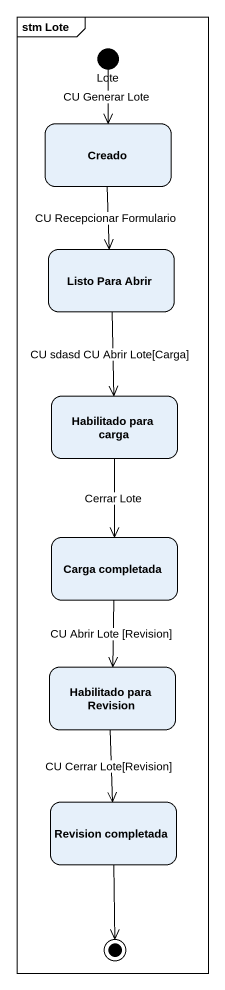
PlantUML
@startuml
mainframe stm Lote
hide empty description
state Lote <<start>>
state Creado
state "Listo Para Abrir" as Listo_Para_Abrir
state "Habilitado para carga" as Habilitado_para_carga
state "Carga completada" as Carga_completada
state "Habilitado para Revision" as Habilitado_para_Revision
state "Revision completada" as Revision_completada
Lote --> Creado : CU Generar Lote
Creado --> Listo_Para_Abrir : CU Recepcionar Formulario
Listo_Para_Abrir --> Habilitado_para_carga : CU sdasd CU Abrir Lote[Carga]
Habilitado_para_carga --> Carga_completada : Cerrar Lote
Carga_completada --> Habilitado_para_Revision : CU Abrir Lote [Revision]
Habilitado_para_Revision --> Revision_completada : CU Cerrar Lote[Revision]
Revision_completada --> [*]
@enduml
